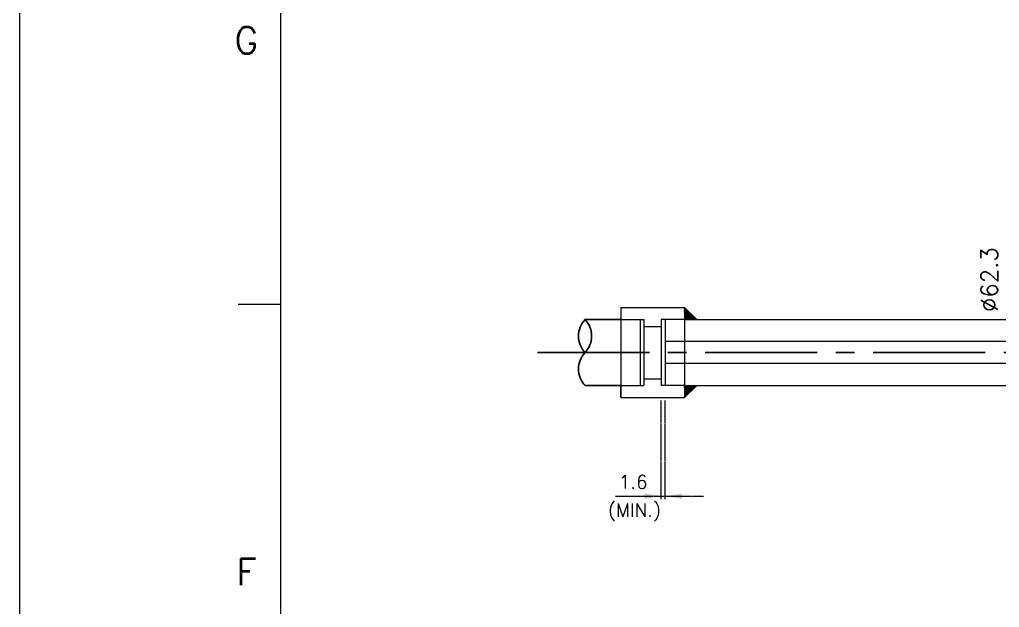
# Model space of a CAD drawing. Extents: x 0 to 841, y 0 to 594.
# Drawn here: x 0 to 131.3, y 399 to 477.9 of the extents above; entities that cross this region are included whole.
import ezdxf
from ezdxf.enums import TextEntityAlignment as Align

# ---------------------------------------------------------------- set-up
doc = ezdxf.new("R2010")
doc.units = 0
doc.header["$LTSCALE"] = 5
doc.header["$MEASUREMENT"] = 0
for name, pattern in [('C12', [40, 34, -2, 2, -2]), ('CENTER2', [1.125, 0.75, -0.125, 0.125, -0.125]), ('CONT', [1, 1, 0]), ('PHANTOM', [2.5, 1.25, -0.25, 0.25, -0.25, 0.25, -0.25])]:
    doc.linetypes.add(name, pattern=pattern)
doc.layers.get('0').update_dxf_attribs({"lineweight": 9})
for name, color, linetype, lineweight in [('1', 7, 'Continuous', 9), ('3', 7, 'Continuous', 9), ('42', 7, 'Continuous', 9)]:
    doc.layers.add(name, color=color, linetype=linetype, lineweight=lineweight)
doc.layers.add('6', color=6, linetype='PHANTOM')
doc.layers.add('CEN2', color=1, linetype='C12')
doc.styles.add('ROMANS', font='romans.shx')

msp = doc.modelspace()

# ---------------------------------------------------------------- linework, layer by layer
for p, q in [((89.08, 439.23), (90.75, 437.63)), ((89.08, 439.21), (89.09, 439.22)), ((89.08, 439.2), (89.1, 439.21)), ((89.08, 439.18), (89.1, 439.2)), ((89.08, 439.17), (89.11, 439.2)), ((89.08, 439.15), (89.12, 439.19)), ((89.08, 439.13), (89.13, 439.18)), ((89.08, 439.12), (89.14, 439.17)), ((89.08, 439.1), (89.14, 439.16)), ((89.08, 439.08), (89.15, 439.16)), ((89.08, 439.07), (89.16, 439.15)), ((89.08, 439.05), (89.17, 439.14)), ((89.08, 439.04), (89.18, 439.13)), ((89.08, 439.02), (89.19, 439.13)), ((89.08, 439), (89.19, 439.12)), ((89.08, 438.99), (89.2, 439.11)), ((89.08, 438.97), (89.21, 439.1)), ((89.08, 438.96), (89.22, 439.09)), ((89.08, 438.94), (89.23, 439.09)), ((89.08, 438.92), (89.24, 439.08)), ((89.08, 438.91), (89.24, 439.07)), ((89.08, 438.89), (89.25, 439.06)), ((89.08, 438.88), (89.26, 439.05)), ((89.08, 438.86), (89.27, 439.05)), ((89.08, 438.84), (89.28, 439.04)), ((89.08, 438.83), (89.28, 439.03)), ((89.08, 438.81), (89.29, 439.02)), ((89.08, 438.8), (89.3, 439.02)), ((89.08, 438.78), (89.31, 439.01)), ((89.08, 438.76), (89.32, 439)), ((89.08, 438.75), (89.33, 438.99)), ((89.08, 438.73), (89.33, 438.98)), ((89.08, 438.72), (89.34, 438.98)), ((89.08, 438.7), (89.35, 438.97)), ((89.08, 438.68), (89.36, 438.96)), ((89.08, 438.67), (89.37, 438.95)), ((89.08, 438.65), (89.38, 438.95)), ((89.08, 438.63), (89.38, 438.94)), ((89.08, 438.62), (89.39, 438.93)), ((89.08, 438.6), (89.4, 438.92)), ((89.08, 438.59), (89.41, 438.91)), ((89.08, 438.57), (89.42, 438.91)), ((89.08, 438.55), (89.42, 438.9)), ((89.08, 438.54), (89.43, 438.89)), ((89.08, 438.52), (89.44, 438.88)), ((89.08, 438.51), (89.45, 438.87)), ((89.08, 438.49), (89.46, 438.87)), ((89.08, 438.47), (89.47, 438.86)), ((89.08, 438.46), (89.47, 438.85)), ((89.08, 438.44), (89.48, 438.84)), ((89.08, 438.43), (89.49, 438.84)), ((89.08, 438.41), (89.5, 438.83)), ((89.08, 438.39), (89.51, 438.82)), ((89.08, 438.38), (89.52, 438.81)), ((89.08, 438.36), (89.52, 438.8)), ((89.08, 438.35), (89.53, 438.8)), ((89.08, 438.33), (89.54, 438.79)), ((89.08, 438.31), (89.55, 438.78)), ((89.08, 438.3), (89.56, 438.77)), ((89.08, 438.28), (89.56, 438.76)), ((89.08, 438.27), (89.57, 438.76)), ((89.08, 438.25), (89.58, 438.75)), ((89.08, 438.23), (89.59, 438.74)), ((89.08, 438.22), (89.6, 438.73)), ((89.08, 438.2), (89.61, 438.73)), ((89.08, 438.18), (89.61, 438.72)), ((89.08, 438.17), (89.62, 438.71)), ((89.08, 438.15), (89.63, 438.7)), ((89.08, 438.14), (89.64, 438.69)), ((89.08, 438.12), (89.65, 438.69)), ((89.08, 438.1), (89.65, 438.68)), ((89.08, 438.09), (89.66, 438.67)), ((89.08, 438.07), (89.67, 438.66)), ((89.08, 438.06), (89.68, 438.65)), ((89.08, 438.04), (89.69, 438.65)), ((89.08, 438.02), (89.7, 438.64)), ((89.08, 438.01), (89.7, 438.63)), ((89.08, 437.99), (89.71, 438.62)), ((89.08, 437.98), (89.72, 438.62)), ((89.08, 437.96), (89.73, 438.61)), ((89.08, 437.94), (89.74, 438.6)), ((89.08, 437.93), (89.75, 438.59)), ((89.08, 437.91), (89.75, 438.58)), ((89.08, 437.9), (89.76, 438.58)), ((89.08, 437.88), (89.77, 438.57)), ((89.08, 437.86), (89.78, 438.56)), ((89.08, 437.85), (89.79, 438.55)), ((89.08, 437.83), (89.79, 438.55)), ((89.08, 437.82), (89.8, 438.54)), ((89.08, 437.8), (89.81, 438.53)), ((89.08, 437.78), (89.82, 438.52)), ((89.08, 437.77), (89.83, 438.51)), ((89.08, 437.75), (89.84, 438.51)), ((89.08, 437.73), (89.84, 438.5)), ((89.08, 437.72), (89.85, 438.49)), ((89.08, 437.7), (89.86, 438.48)), ((89.08, 437.69), (89.87, 438.47)), ((89.08, 437.67), (89.88, 438.47)), ((89.08, 437.65), (89.89, 438.46)), ((89.08, 437.64), (89.89, 438.45)), ((89.09, 437.63), (89.9, 438.44)), ((89.11, 437.63), (89.91, 438.44)), ((89.12, 437.63), (89.92, 438.43)), ((89.14, 437.63), (89.93, 438.42)), ((89.16, 437.63), (89.93, 438.41)), ((89.17, 437.63), (89.94, 438.4)), ((89.19, 437.63), (89.95, 438.4)), ((89.2, 437.63), (89.96, 438.39)), ((89.22, 437.63), (89.97, 438.38)), ((89.24, 437.63), (89.98, 438.37)), ((89.25, 437.63), (89.98, 438.36)), ((89.27, 437.63), (89.99, 438.36)), ((89.28, 437.63), (90, 438.35)), ((89.3, 437.63), (90.01, 438.34)), ((89.32, 437.63), (90.02, 438.33)), ((89.33, 437.63), (90.03, 438.33)), ((89.35, 437.63), (90.03, 438.32)), ((89.36, 437.63), (90.04, 438.31)), ((89.38, 437.63), (90.05, 438.3)), ((89.4, 437.63), (90.06, 438.29)), ((89.41, 437.63), (90.07, 438.29)), ((89.43, 437.63), (90.07, 438.28)), ((89.44, 437.63), (90.08, 438.27)), ((89.46, 437.63), (90.09, 438.26)), ((89.48, 437.63), (90.1, 438.26)), ((89.49, 437.63), (90.11, 438.25)), ((89.51, 437.63), (90.12, 438.24)), ((89.53, 437.63), (90.12, 438.23)), ((89.54, 437.63), (90.13, 438.22)), ((89.56, 437.63), (90.14, 438.22)), ((89.57, 437.63), (90.15, 438.21)), ((89.59, 437.63), (90.16, 438.2)), ((89.61, 437.63), (90.17, 438.19)), ((89.62, 437.63), (90.17, 438.18)), ((89.64, 437.63), (90.18, 438.18)), ((89.65, 437.63), (90.19, 438.17)), ((89.67, 437.63), (90.2, 438.16)), ((89.69, 437.63), (90.21, 438.15)), ((89.7, 437.63), (90.21, 438.15)), ((89.72, 437.63), (90.22, 438.14)), ((89.73, 437.63), (90.23, 438.13)), ((89.75, 437.63), (90.24, 438.12)), ((89.77, 437.63), (90.25, 438.11)), ((89.78, 437.63), (90.26, 438.11)), ((89.8, 437.63), (90.26, 438.1)), ((89.81, 437.63), (90.27, 438.09)), ((89.83, 437.63), (90.28, 438.08)), ((89.85, 437.63), (90.29, 438.07)), ((89.86, 437.63), (90.3, 438.07)), ((89.88, 437.63), (90.31, 438.06)), ((89.89, 437.63), (90.31, 438.05)), ((89.91, 437.63), (90.32, 438.04)), ((89.93, 437.63), (90.33, 438.04)), ((89.94, 437.63), (90.34, 438.03)), ((89.96, 437.63), (90.35, 438.02)), ((89.98, 437.63), (90.35, 438.01)), ((89.99, 437.63), (90.36, 438)), ((90.01, 437.63), (90.37, 438)), ((90.02, 437.63), (90.38, 437.99)), ((90.04, 437.63), (90.39, 437.98)), ((90.06, 437.63), (90.4, 437.97)), ((90.07, 437.63), (90.4, 437.96)), ((90.09, 437.63), (90.41, 437.96)), ((90.1, 437.63), (90.42, 437.95)), ((90.12, 437.63), (90.43, 437.94)), ((90.14, 437.63), (90.44, 437.93)), ((90.15, 437.63), (90.45, 437.93)), ((90.17, 437.63), (90.45, 437.92)), ((90.18, 437.63), (90.46, 437.91)), ((90.2, 437.63), (90.47, 437.9)), ((90.22, 437.63), (90.48, 437.89)), ((90.23, 437.63), (90.49, 437.89)), ((90.25, 437.63), (90.49, 437.88)), ((90.26, 437.63), (90.5, 437.87)), ((90.28, 437.63), (90.51, 437.86)), ((90.3, 437.63), (90.52, 437.86)), ((90.31, 437.63), (90.53, 437.85)), ((90.33, 437.63), (90.54, 437.84)), ((90.34, 437.63), (90.54, 437.83)), ((90.36, 437.63), (90.55, 437.82)), ((90.38, 437.63), (90.56, 437.82)), ((90.39, 437.63), (90.57, 437.81)), ((90.41, 437.63), (90.58, 437.8)), ((90.43, 437.63), (90.58, 437.79)), ((90.44, 437.63), (90.59, 437.78)), ((90.46, 437.63), (90.6, 437.78)), ((90.47, 437.63), (90.61, 437.77)), ((90.49, 437.63), (90.62, 437.76)), ((90.51, 437.63), (90.63, 437.75)), ((90.52, 437.63), (90.63, 437.75)), ((90.54, 437.63), (90.64, 437.74)), ((90.55, 437.63), (90.65, 437.73)), ((90.57, 437.63), (90.66, 437.72)), ((90.59, 437.63), (90.67, 437.71)), ((90.6, 437.63), (90.68, 437.71)), ((90.62, 437.63), (90.68, 437.7)), ((90.63, 437.63), (90.69, 437.69)), ((90.65, 437.63), (90.7, 437.68)), ((90.67, 437.63), (90.71, 437.67)), ((90.68, 437.63), (90.72, 437.67)), ((90.7, 437.63), (90.72, 437.66)), ((90.71, 437.63), (90.73, 437.65)), ((90.73, 437.63), (90.74, 437.64)), ((90.75, 437.63), (90.75, 437.64)), ((89.08, 427.18), (90.75, 428.77)), ((89.08, 428.77), (89.09, 428.77)), ((89.08, 428.75), (89.1, 428.77)), ((89.08, 428.74), (89.12, 428.77)), ((89.08, 428.72), (89.14, 428.77)), ((89.08, 428.7), (89.15, 428.77)), ((89.08, 428.69), (89.17, 428.77)), ((89.08, 428.67), (89.18, 428.77)), ((89.08, 428.66), (89.2, 428.77)), ((89.08, 428.64), (89.22, 428.77)), ((89.08, 428.62), (89.23, 428.77)), ((89.08, 428.61), (89.25, 428.77)), ((89.08, 428.59), (89.26, 428.77)), ((89.08, 428.57), (89.28, 428.77)), ((89.08, 428.56), (89.3, 428.77)), ((89.08, 428.54), (89.31, 428.77)), ((89.08, 428.53), (89.33, 428.77)), ((89.08, 428.51), (89.34, 428.77)), ((89.08, 428.49), (89.36, 428.77)), ((89.08, 428.48), (89.38, 428.77)), ((89.08, 428.46), (89.39, 428.77)), ((89.08, 428.45), (89.41, 428.77)), ((89.08, 428.43), (89.43, 428.77)), ((89.08, 428.41), (89.44, 428.77)), ((89.08, 428.4), (89.46, 428.77)), ((89.08, 428.38), (89.47, 428.77)), ((89.08, 428.37), (89.49, 428.77)), ((89.08, 428.35), (89.51, 428.77)), ((89.08, 428.33), (89.52, 428.77)), ((89.08, 428.32), (89.54, 428.77)), ((89.08, 428.3), (89.55, 428.77)), ((89.08, 428.29), (89.57, 428.77)), ((89.08, 428.27), (89.59, 428.77)), ((89.08, 428.25), (89.6, 428.77)), ((89.08, 428.24), (89.62, 428.77)), ((89.08, 428.22), (89.63, 428.77)), ((89.08, 428.21), (89.65, 428.77)), ((89.08, 428.19), (89.67, 428.77)), ((89.08, 428.17), (89.68, 428.77)), ((89.08, 428.16), (89.7, 428.77)), ((89.08, 428.14), (89.71, 428.77)), ((89.08, 428.12), (89.73, 428.77)), ((89.08, 428.11), (89.75, 428.77)), ((89.08, 428.09), (89.76, 428.77)), ((89.08, 428.08), (89.78, 428.77)), ((89.08, 428.06), (89.79, 428.77)), ((89.08, 428.04), (89.81, 428.77)), ((89.08, 428.03), (89.83, 428.77)), ((89.08, 428.01), (89.84, 428.77)), ((89.08, 428), (89.86, 428.77)), ((89.08, 427.98), (89.88, 428.77)), ((89.08, 427.96), (89.89, 428.77)), ((89.08, 427.95), (89.91, 428.77)), ((89.08, 427.93), (89.92, 428.77)), ((89.08, 427.92), (89.94, 428.77)), ((89.08, 427.9), (89.96, 428.77)), ((89.08, 427.88), (89.97, 428.77)), ((89.08, 427.87), (89.99, 428.77)), ((89.08, 427.85), (90, 428.77)), ((89.08, 427.84), (90.02, 428.77)), ((89.08, 427.82), (90.04, 428.77)), ((89.08, 427.8), (90.05, 428.77)), ((89.08, 427.79), (90.07, 428.77)), ((89.08, 427.77), (90.08, 428.77)), ((89.08, 427.76), (90.1, 428.77)), ((89.08, 427.74), (90.12, 428.77)), ((89.08, 427.72), (90.13, 428.77)), ((89.08, 427.71), (90.15, 428.77)), ((89.08, 427.69), (90.16, 428.77)), ((89.08, 427.67), (90.18, 428.77)), ((89.08, 427.66), (90.2, 428.77)), ((89.08, 427.64), (90.21, 428.77)), ((89.08, 427.63), (90.23, 428.77)), ((89.08, 427.61), (90.24, 428.77)), ((89.08, 427.59), (90.26, 428.77)), ((89.08, 427.58), (90.28, 428.77)), ((89.08, 427.56), (90.29, 428.77)), ((89.08, 427.55), (90.31, 428.77)), ((89.08, 427.53), (90.33, 428.77)), ((89.08, 427.51), (90.34, 428.77)), ((89.08, 427.5), (90.36, 428.77)), ((89.08, 427.48), (90.37, 428.77)), ((89.08, 427.47), (90.39, 428.77)), ((89.08, 427.45), (90.41, 428.77)), ((89.08, 427.43), (90.42, 428.77)), ((89.08, 427.42), (90.44, 428.77)), ((89.08, 427.4), (90.45, 428.77)), ((89.08, 427.39), (90.47, 428.77)), ((89.08, 427.37), (90.49, 428.77)), ((89.08, 427.35), (90.5, 428.77)), ((89.08, 427.34), (90.52, 428.77)), ((89.08, 427.32), (90.53, 428.77)), ((89.08, 427.31), (90.55, 428.77)), ((89.08, 427.29), (90.57, 428.77)), ((89.08, 427.27), (90.58, 428.77)), ((89.08, 427.26), (90.6, 428.77)), ((89.08, 427.24), (90.61, 428.77)), ((89.08, 427.22), (90.63, 428.77)), ((89.08, 427.21), (90.65, 428.77)), ((89.08, 427.19), (90.66, 428.77)), ((89.19, 427.29), (90.68, 428.77)), ((89.53, 427.61), (90.69, 428.77)), ((89.87, 427.94), (90.71, 428.77)), ((90.21, 428.26), (90.73, 428.77)), ((90.55, 428.58), (90.74, 428.77))]:
    msp.add_line(p, q)
at = {"color": 4, "linetype": 'CONT'}
for p, q in [((85.96, 413.55), (85.96, 426.78)), ((86.49, 413.55), (86.49, 426.78)), ((79.84, 413.96), (91.65, 413.96))]:
    msp.add_line(p, q, dxfattribs=at)
at = {"color": 4, "linetype": 'ByBlock'}
for points in [[(83.71, 414.33), (83.71, 413.58), (85.96, 413.96)], [(88.74, 414.33), (88.74, 413.58), (86.49, 413.96)]]:
    msp.add_solid(points, dxfattribs=at)
at = {"layer": '1', "color": 2}
for p, q in [((80.54, 437.63), (83.66, 437.63)), ((83.13, 437.63), (83.13, 428.77)), ((83.66, 437.63), (83.66, 428.77)), ((89.08, 437.63), (85.96, 437.63)), ((85.96, 437.63), (85.96, 428.77)), ((89.08, 437.63), (86.49, 437.63)), ((86.49, 437.63), (86.49, 428.77)), ((83.66, 436.72), (85.96, 436.72)), ((83.66, 429.69), (85.96, 429.69)), ((80.54, 428.77), (83.66, 428.77)), ((89.08, 428.77), (85.96, 428.77)), ((89.08, 428.77), (86.49, 428.77))]:
    msp.add_line(p, q, dxfattribs=at)
at = {"layer": '1', "color": 2, "linetype": 'ByBlock'}
for p, q in [((89.08, 437.63), (250.07, 437.63)), ((162, 434.68), (86.52, 434.68)), ((161.97, 431.73), (86.51, 431.73)), ((89.08, 428.77), (250.07, 428.77))]:
    msp.add_line(p, q, dxfattribs=at)
at = {"layer": '3'}
for p, q in [((80.54, 439.23), (80.54, 427.18)), ((80.54, 439.23), (89.08, 439.23)), ((80.54, 439.14), (80.54, 437.63)), ((89.08, 439.23), (89.08, 427.18)), ((80.54, 427.26), (80.54, 428.77)), ((80.54, 427.18), (89.08, 427.18))]:
    msp.add_line(p, q, dxfattribs=at)
at = {"layer": '42', "color": 3, "linetype": 'Continuous', "lineweight": 0}
msp.add_line((35, 439.66), (29.27, 439.66), dxfattribs=at)
for points in [[(0, 0), (841, 0), (841, 594), (0, 594)], [(35, 580), (827, 580), (827, 14), (35, 14)]]:
    msp.add_lwpolyline(points, close=True, dxfattribs=at)
at = {"layer": '6'}
for p, q in [((80.54, 437.63), (75.73, 437.63)), ((80.74, 437.63), (75.76, 437.63)), ((80.54, 428.77), (75.73, 428.77))]:
    msp.add_line(p, q, dxfattribs=at)
for centre, start, end in [((78.09, 435.42), 136.3972, 223.6028), ((73.44, 435.42), 316.3972, 43.6028), ((78.09, 430.99), 136.3972, 223.6028)]:
    msp.add_arc(centre, 3.21, start, end, dxfattribs=at)
at = {"layer": 'CEN2', "linetype": 'CENTER2', "ltscale": 4}
msp.add_line((69.38, 433.2), (264.82, 433.2), dxfattribs=at)

# ---------------------------------------------------------------- texts
at = {"color": 2, "linetype": 'ByBlock', "style": 'ROMANS'}
msp.add_text('∅62.3', height=2.25, rotation=90, dxfattribs=at).set_placement((131.06, 438.65))
for s, p in [('1.6', (80.29, 414.96)), ('(MIN.)', (78.83, 411.19))]:
    msp.add_text(s, height=1.8, dxfattribs=at).set_placement(p)
at = {"layer": '42', "color": 3, "linetype": 'Continuous', "lineweight": 0, "style": 'ROMANS', "width": 1.001449}
for s, p in [('G', (30.38, 475.07)), ('F', (30.39, 403.81))]:
    msp.add_text(s, height=3.57, dxfattribs=at).set_placement(p, align=Align.MIDDLE)

doc.saveas('drawing.dxf')
